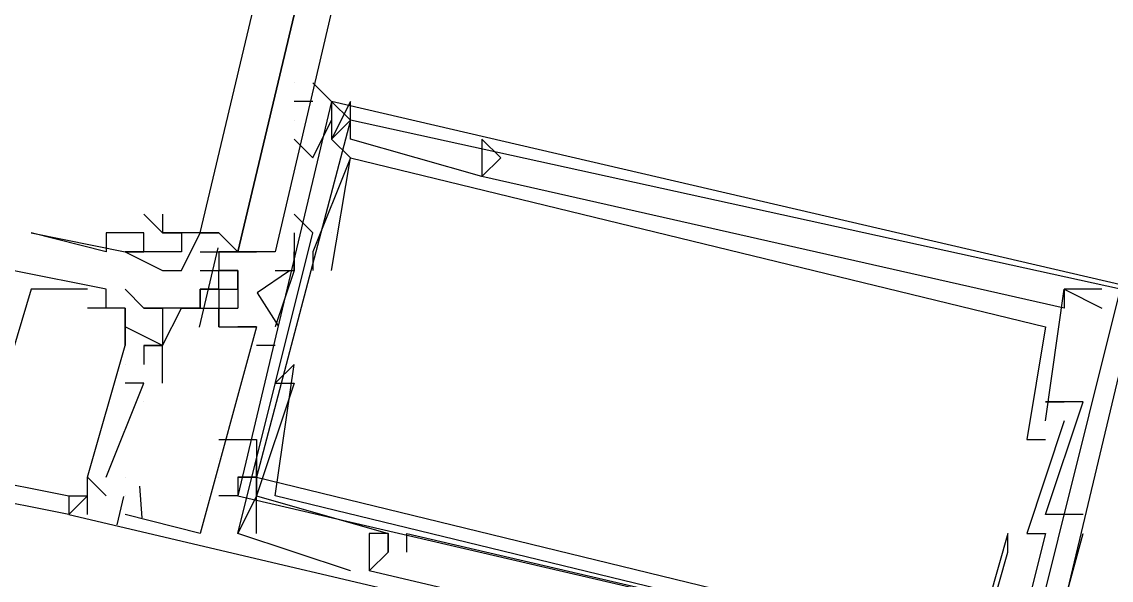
# Model space of a CAD drawing. Header units: feet. Extents: x -84 to 198, y -22 to 181.
# Drawn here: x 34.673 to 35.447, y 90.611 to 91.008 of the extents above; entities that cross this region are included whole.
import ezdxf

# ---------------------------------------------------------------- set-up
doc = ezdxf.new("R2010")
doc.units = ezdxf.units.FT
doc.layers.add('A-LINEA', color=7, linetype='CONTINUOUS')

msp = doc.modelspace()

# ---------------------------------------------------------------- linework, layer by layer
at = {"layer": 'A-LINEA'}
for p, q in [((34.8667, 90.9644), (34.8667, 90.9644)), ((34.9067, 90.9511), (34.9067, 90.9511)), ((34.9067, 90.9511), (34.9067, 90.9511)), ((34.9067, 90.9511), (34.9067, 90.9511)), ((34.9067, 90.9511), (34.9067, 90.9511)), ((34.9067, 90.9511), (34.9067, 90.9511)), ((34.9067, 90.9511), (34.9067, 90.9511)), ((34.8667, 90.9378), (34.8667, 90.9378)), ((34.8667, 90.9378), (34.8667, 90.9378)), ((34.8933, 90.9244), (34.8933, 90.9244)), ((34.8933, 90.9244), (34.8933, 90.9244)), ((34.8933, 90.9244), (34.8933, 90.9244)), ((34.9067, 90.9244), (34.9067, 90.9244)), ((34.9067, 90.9244), (34.9067, 90.9244)), ((34.9067, 90.9244), (34.9067, 90.9244)), ((35, 90.9244), (35, 90.9244)), ((35, 90.9244), (35, 90.9244)), ((35, 90.9244), (35, 90.9244)), ((34.9067, 90.9111), (34.9067, 90.9111)), ((34.9067, 90.9111), (34.9067, 90.9111)), ((34.9067, 90.9111), (34.9067, 90.9111)), ((34.9067, 90.9111), (34.9067, 90.9111)), ((34.9067, 90.9111), (34.9067, 90.9111)), ((34.9067, 90.9111), (34.9067, 90.9111)), ((35, 90.9111), (35, 90.9111)), ((35, 90.9111), (35, 90.9111)), ((35, 90.9111), (35, 90.9111)), ((35.0133, 90.9111), (35.0133, 90.9111)), ((35.0133, 90.9111), (35.0133, 90.9111)), ((35.0133, 90.9111), (35.0133, 90.9111)), ((35, 90.8978), (35, 90.8978)), ((35, 90.8978), (35, 90.8978)), ((35, 90.8978), (35, 90.8978)), ((35, 90.8978), (35, 90.8978)), ((35, 90.8978), (35, 90.8978)), ((35, 90.8978), (35, 90.8978)), ((34.76, 90.8711), (34.76, 90.8711)), ((34.7733, 90.8711), (34.7733, 90.8711)), ((34.88, 90.8578), (34.8667, 90.8711)), ((34.8667, 90.8711), (34.8667, 90.8711)), ((34.88, 90.8578), (34.8667, 90.8711)), ((34.8667, 90.8711), (34.8667, 90.8711)), ((34.88, 90.8578), (34.8667, 90.8711)), ((34.8667, 90.8711), (34.8667, 90.8711)), ((34.68, 90.8578), (34.68, 90.8578)), ((34.7333, 90.8578), (34.7333, 90.8578)), ((34.76, 90.8578), (34.76, 90.8578)), ((34.76, 90.8578), (34.76, 90.8578)), ((34.7733, 90.8578), (34.7733, 90.8578)), ((34.7733, 90.8578), (34.7733, 90.8578)), ((34.7733, 90.8578), (34.7733, 90.8578)), ((34.7867, 90.8578), (34.7867, 90.8578)), ((34.7867, 90.8578), (34.7867, 90.8578)), ((34.8, 90.8578), (34.8, 90.8578)), ((34.8, 90.8578), (34.8, 90.8578)), ((34.8, 90.8578), (34.8, 90.8578)), ((34.8, 90.8578), (34.8133, 90.8578)), ((34.8667, 90.8578), (34.8667, 90.8578)), ((34.8667, 90.8578), (34.8667, 90.8578)), ((34.8667, 90.8578), (34.8667, 90.8578)), ((34.88, 90.8578), (34.88, 90.8578)), ((34.88, 90.8578), (34.88, 90.8578)), ((34.88, 90.8578), (34.88, 90.8578)), ((34.88, 90.8578), (34.88, 90.8578)), ((34.88, 90.8578), (34.88, 90.8578)), ((34.88, 90.8578), (34.88, 90.8578)), ((34.8933, 90.8578), (34.8933, 90.8578)), ((34.8933, 90.8578), (34.8933, 90.8578)), ((34.8933, 90.8578), (34.8933, 90.8578)), ((34.8933, 90.8578), (34.8933, 90.8578)), ((34.8933, 90.8578), (34.8933, 90.8578)), ((34.8933, 90.8578), (34.8933, 90.8578)), ((34.7333, 90.8444), (34.7333, 90.8444)), ((34.7467, 90.8444), (34.7467, 90.8444)), ((34.7467, 90.8444), (34.7467, 90.8444)), ((34.76, 90.8444), (34.76, 90.8444)), ((34.76, 90.8444), (34.76, 90.8444)), ((34.76, 90.8444), (34.76, 90.8444)), ((34.7867, 90.8444), (34.7867, 90.8444)), ((34.7995, 90.7908), (34.8128, 90.8472)), ((34.8, 90.8444), (34.8, 90.8444)), ((34.8, 90.8444), (34.8, 90.8444)), ((34.8, 90.8444), (34.8, 90.8444)), ((34.8, 90.8444), (34.8133, 90.8444)), ((34.8, 90.8444), (34.8, 90.8444)), ((34.8, 90.8444), (34.8, 90.8444)), ((34.8133, 90.8444), (34.8133, 90.8444)), ((34.8133, 90.8444), (34.8133, 90.8444)), ((34.8133, 90.8444), (34.8133, 90.8444)), ((34.8133, 90.8444), (34.8133, 90.8444)), ((34.8133, 90.8444), (34.8133, 90.8444)), ((34.8133, 90.8444), (34.8133, 90.8444)), ((34.8133, 90.8444), (34.8133, 90.8444)), ((34.8133, 90.8444), (34.8133, 90.8444)), ((34.8133, 90.8444), (34.8133, 90.8311)), ((34.8133, 90.8444), (34.8267, 90.8444)), ((34.8133, 90.8444), (34.8133, 90.8444)), ((34.8133, 90.8444), (34.8133, 90.8444)), ((34.8133, 90.8444), (34.8133, 90.8444)), ((34.8133, 90.8444), (34.8133, 90.8444)), ((34.8133, 90.8444), (34.8133, 90.8444)), ((34.8133, 90.8444), (34.8133, 90.8444)), ((34.8133, 90.8444), (34.8133, 90.8444)), ((34.8133, 90.8444), (34.8133, 90.8444)), ((34.8133, 90.8444), (34.8133, 90.8444)), ((34.8133, 90.8444), (34.8133, 90.8444)), ((34.8133, 90.8444), (34.8133, 90.8444)), ((34.8133, 90.8444), (34.8133, 90.8444)), ((34.8267, 90.8444), (34.8267, 90.8444)), ((34.8267, 90.8444), (34.8267, 90.8444)), ((34.8267, 90.8444), (34.84, 90.8444)), ((34.8267, 90.8444), (34.8267, 90.8444)), ((34.8267, 90.8444), (34.8267, 90.8444)), ((34.8267, 90.8444), (34.8267, 90.8444)), ((34.8267, 90.8444), (34.8267, 90.8444)), ((34.8267, 90.8444), (34.8267, 90.8444)), ((34.8267, 90.8444), (34.8267, 90.8444)), ((34.8267, 90.8444), (34.8267, 90.8444)), ((34.8267, 90.8444), (34.8267, 90.8444)), ((34.8267, 90.8444), (34.8267, 90.8444)), ((34.8267, 90.8444), (34.8267, 90.8444)), ((34.8267, 90.8444), (34.8267, 90.8444)), ((34.8267, 90.8444), (34.8267, 90.8444)), ((34.8267, 90.8444), (34.8267, 90.8444)), ((34.8267, 90.8444), (34.8267, 90.8444)), ((34.8267, 90.8444), (34.8267, 90.8444)), ((34.8267, 90.8444), (34.8267, 90.8444)), ((34.8267, 90.8444), (34.84, 90.8444)), ((34.8267, 90.8444), (34.8267, 90.8444)), ((34.8267, 90.8444), (34.8267, 90.8444)), ((34.8267, 90.8444), (34.8267, 90.8444)), ((34.8267, 90.8444), (34.8267, 90.8444)), ((34.8267, 90.8444), (34.8267, 90.8444)), ((34.84, 90.8444), (34.84, 90.8444)), ((34.84, 90.8444), (34.84, 90.8444)), ((34.84, 90.8444), (34.84, 90.8444)), ((34.84, 90.8444), (34.84, 90.8444)), ((34.84, 90.8444), (34.84, 90.8444)), ((34.84, 90.8444), (34.84, 90.8444)), ((34.84, 90.8444), (34.84, 90.8444)), ((34.84, 90.8444), (34.84, 90.8444)), ((34.84, 90.8444), (34.84, 90.8444)), ((34.84, 90.8444), (34.84, 90.8444)), ((34.84, 90.8444), (34.84, 90.8444)), ((34.84, 90.8444), (34.84, 90.8444)), ((34.84, 90.8444), (34.84, 90.8444)), ((34.84, 90.8444), (34.84, 90.8444)), ((34.84, 90.8444), (34.84, 90.8444)), ((34.84, 90.8444), (34.84, 90.8444)), ((34.84, 90.8444), (34.84, 90.8444)), ((34.84, 90.8444), (34.84, 90.8444)), ((34.8667, 90.8444), (34.8667, 90.8444)), ((34.8667, 90.8444), (34.8667, 90.8444)), ((34.8667, 90.8444), (34.8667, 90.8444)), ((34.88, 90.8444), (34.88, 90.8444)), ((34.88, 90.8444), (34.88, 90.8444)), ((34.88, 90.8444), (34.88, 90.8444)), ((34.7733, 90.8311), (34.7733, 90.8311)), ((34.7867, 90.8311), (34.7867, 90.8311)), ((34.8, 90.8311), (34.8133, 90.8311)), ((34.8, 90.8311), (34.8, 90.8311)), ((34.8, 90.8311), (34.8, 90.8311)), ((34.8, 90.8311), (34.8, 90.8311)), ((34.8, 90.8311), (34.8, 90.8311)), ((34.8, 90.8311), (34.8, 90.8311)), ((34.8133, 90.8311), (34.8133, 90.8311)), ((34.8133, 90.8311), (34.8133, 90.8311)), ((34.8133, 90.8311), (34.8133, 90.8311)), ((34.8133, 90.8311), (34.8133, 90.8311)), ((34.8133, 90.8311), (34.8133, 90.8311)), ((34.8133, 90.8311), (34.8133, 90.8311)), ((34.8133, 90.8311), (34.8133, 90.8311)), ((34.8133, 90.8311), (34.8133, 90.8311)), ((34.8133, 90.8311), (34.8133, 90.8311)), ((34.8133, 90.8311), (34.8267, 90.8311)), ((34.8133, 90.8311), (34.8133, 90.8311)), ((34.8133, 90.8178), (34.8133, 90.8311)), ((34.8133, 90.8311), (34.8133, 90.8311)), ((34.8133, 90.8311), (34.8133, 90.8311)), ((34.8133, 90.8311), (34.8133, 90.8311)), ((34.8133, 90.8311), (34.8133, 90.8311)), ((34.8133, 90.8311), (34.8133, 90.8311)), ((34.8133, 90.8311), (34.8133, 90.8311)), ((34.8133, 90.8311), (34.8133, 90.8311)), ((34.8133, 90.8178), (34.8133, 90.8311)), ((34.8133, 90.8311), (34.8133, 90.8311)), ((34.8133, 90.8311), (34.8133, 90.8311)), ((34.8133, 90.8311), (34.8133, 90.8311)), ((34.8133, 90.8178), (34.8133, 90.8311)), ((34.8267, 90.8311), (34.8133, 90.8311)), ((34.8133, 90.8311), (34.8133, 90.8311)), ((34.8267, 90.8311), (34.8133, 90.8311)), ((34.8133, 90.8311), (34.8133, 90.8311)), ((34.8267, 90.8311), (34.8267, 90.8311)), ((34.8267, 90.8311), (34.8267, 90.8311)), ((34.8267, 90.8311), (34.8267, 90.8311)), ((34.8267, 90.8311), (34.8267, 90.8311)), ((34.8267, 90.8311), (34.8267, 90.8311)), ((34.8267, 90.8311), (34.8267, 90.8178)), ((34.8267, 90.8178), (34.8267, 90.8311)), ((34.8267, 90.8311), (34.8267, 90.8311)), ((34.8267, 90.8311), (34.8267, 90.8311)), ((34.8267, 90.8311), (34.8267, 90.8311)), ((34.8267, 90.8311), (34.8267, 90.8311)), ((34.8267, 90.8311), (34.8267, 90.8311)), ((34.8267, 90.8311), (34.8267, 90.8311)), ((34.8267, 90.8311), (34.8267, 90.8311)), ((34.8267, 90.8311), (34.8267, 90.8311)), ((34.8267, 90.8311), (34.8267, 90.8311)), ((34.8267, 90.8311), (34.8267, 90.8311)), ((34.8267, 90.8311), (34.8267, 90.8311)), ((34.8267, 90.8311), (34.8267, 90.8311)), ((34.8267, 90.8311), (34.8267, 90.8311)), ((34.8267, 90.8311), (34.8267, 90.8311)), ((34.8533, 90.8311), (34.8533, 90.8311)), ((34.8533, 90.8311), (34.8533, 90.8311)), ((34.8533, 90.8311), (34.8533, 90.8311)), ((34.8667, 90.8311), (34.8667, 90.8311)), ((34.8667, 90.8311), (34.8667, 90.8311)), ((34.8667, 90.8311), (34.8667, 90.8311)), ((34.8667, 90.8311), (34.8667, 90.8311)), ((34.8667, 90.8311), (34.8667, 90.8311)), ((34.8667, 90.8311), (34.8667, 90.8311)), ((34.8667, 90.8311), (34.8667, 90.8311)), ((34.8667, 90.8311), (34.8667, 90.8311)), ((34.8667, 90.8311), (34.8667, 90.8311)), ((34.88, 90.8311), (34.88, 90.8311)), ((34.88, 90.8311), (34.88, 90.8311)), ((34.88, 90.8311), (34.88, 90.8311)), ((34.8933, 90.8311), (34.8933, 90.8311)), ((34.8933, 90.8311), (34.8933, 90.8311)), ((34.8933, 90.8311), (34.8933, 90.8311)), ((34.68, 90.8178), (34.68, 90.8178)), ((34.68, 90.8178), (34.68, 90.8178)), ((34.68, 90.8178), (34.68, 90.8178)), ((34.72, 90.8178), (34.72, 90.8178)), ((34.72, 90.8178), (34.72, 90.8178)), ((34.72, 90.8178), (34.72, 90.8178)), ((34.7333, 90.8178), (34.7333, 90.8178)), ((34.7333, 90.8178), (34.7333, 90.8178)), ((34.7333, 90.8178), (34.7333, 90.8178)), ((34.7467, 90.8178), (34.7467, 90.8178)), ((34.7467, 90.8178), (34.7467, 90.8178)), ((34.7467, 90.8178), (34.7467, 90.8178)), ((34.8, 90.8178), (34.8, 90.8178)), ((34.8, 90.8178), (34.8133, 90.8178)), ((34.8, 90.8178), (34.8, 90.8178)), ((34.8, 90.8178), (34.8, 90.8178)), ((34.8, 90.8178), (34.8, 90.8044)), ((34.8, 90.8178), (34.8, 90.8178)), ((34.8, 90.8044), (34.8, 90.8178)), ((34.8, 90.8178), (34.8, 90.8178)), ((34.8, 90.8178), (34.8, 90.8178)), ((34.8, 90.8178), (34.8, 90.8178)), ((34.8, 90.8178), (34.8, 90.8178)), ((34.8, 90.8178), (34.8, 90.8044)), ((34.8, 90.8178), (34.8133, 90.8178)), ((34.8, 90.8178), (34.8, 90.8178)), ((34.8, 90.8178), (34.8, 90.8178)), ((34.8, 90.8178), (34.8, 90.8178)), ((34.8, 90.8178), (34.8, 90.8044)), ((34.8, 90.8178), (34.8, 90.8178)), ((34.8, 90.8178), (34.8, 90.8178)), ((34.8, 90.8178), (34.8, 90.8178)), ((34.8, 90.8178), (34.8, 90.8178)), ((34.8, 90.8178), (34.8, 90.8178)), ((34.8, 90.8178), (34.8, 90.8178)), ((34.8133, 90.8178), (34.8, 90.8178)), ((34.8, 90.8178), (34.8, 90.8178)), ((34.8, 90.8178), (34.8, 90.8178)), ((34.8133, 90.8178), (34.8, 90.8178)), ((34.8, 90.8178), (34.8, 90.8178)), ((34.8, 90.8178), (34.8, 90.8178)), ((34.8133, 90.8178), (34.8133, 90.8044)), ((34.8133, 90.8178), (34.8133, 90.8044)), ((34.8133, 90.8178), (34.8267, 90.8178)), ((34.8133, 90.8178), (34.8133, 90.8178)), ((34.8133, 90.8178), (34.8133, 90.8178)), ((34.8133, 90.8178), (34.8133, 90.8178)), ((34.8133, 90.8178), (34.8133, 90.8178)), ((34.8133, 90.8178), (34.8133, 90.8178)), ((34.8133, 90.8178), (34.8133, 90.8178)), ((34.8133, 90.8178), (34.8133, 90.8178)), ((34.8133, 90.8178), (34.8133, 90.8178)), ((34.8133, 90.8178), (34.8133, 90.8178)), ((34.8133, 90.8178), (34.8133, 90.8178)), ((34.8133, 90.8178), (34.8133, 90.8178)), ((34.8133, 90.8178), (34.8133, 90.8178)), ((34.8133, 90.8178), (34.8133, 90.8178)), ((34.8133, 90.8178), (34.8133, 90.8178)), ((34.8133, 90.8178), (34.8133, 90.8178)), ((34.8133, 90.8178), (34.8133, 90.8178)), ((34.8133, 90.8178), (34.8133, 90.8178)), ((34.8133, 90.8178), (34.8133, 90.8178)), ((34.8133, 90.8178), (34.8133, 90.8178)), ((34.8133, 90.8178), (34.8133, 90.8178)), ((34.8133, 90.8178), (34.8133, 90.8178)), ((34.8133, 90.8178), (34.8133, 90.8178)), ((34.8133, 90.8178), (34.8133, 90.8178)), ((34.8133, 90.8178), (34.8133, 90.8178)), ((34.8267, 90.8178), (34.8267, 90.8178)), ((34.8267, 90.8178), (34.8267, 90.8044)), ((34.8267, 90.8178), (34.8267, 90.8178)), ((34.8267, 90.8178), (34.8267, 90.8178)), ((34.8267, 90.8178), (34.8267, 90.8178)), ((34.8267, 90.8178), (34.8267, 90.8178)), ((35.4133, 90.8178), (35.4133, 90.8178)), ((35.4133, 90.8178), (35.4133, 90.8178)), ((35.4133, 90.8178), (35.4133, 90.8178)), ((35.4133, 90.8178), (35.4133, 90.8178)), ((35.4133, 90.8178), (35.4133, 90.8178)), ((35.4133, 90.8178), (35.4133, 90.8178)), ((35.44, 90.8178), (35.44, 90.8178)), ((35.44, 90.8178), (35.44, 90.8178)), ((35.44, 90.8178), (35.44, 90.8178)), ((34.7467, 90.8044), (34.72, 90.8044)), ((34.72, 90.8044), (34.72, 90.8044)), ((34.7467, 90.8044), (34.72, 90.8044)), ((34.72, 90.8044), (34.72, 90.8044)), ((34.7467, 90.8044), (34.72, 90.8044)), ((34.72, 90.8044), (34.72, 90.8044)), ((34.7333, 90.8044), (34.7333, 90.8044)), ((34.7333, 90.8044), (34.7333, 90.8044)), ((34.7333, 90.8044), (34.7333, 90.8044)), ((34.7333, 90.8044), (34.7333, 90.8044)), ((34.7333, 90.8044), (34.7333, 90.8044)), ((34.7333, 90.8044), (34.7333, 90.8044)), ((34.7467, 90.8044), (34.7467, 90.8044)), ((34.7467, 90.8044), (34.7467, 90.8044)), ((34.7467, 90.8044), (34.7467, 90.8044)), ((34.7467, 90.8044), (34.7467, 90.8044)), ((34.7467, 90.8044), (34.7467, 90.8044)), ((34.7467, 90.8044), (34.7467, 90.8044)), ((34.7467, 90.8044), (34.7467, 90.8044)), ((34.7467, 90.8044), (34.7467, 90.8044)), ((34.7467, 90.8044), (34.7467, 90.8044)), ((34.76, 90.8044), (34.76, 90.8044)), ((34.76, 90.8044), (34.76, 90.8044)), ((34.76, 90.8044), (34.76, 90.8044)), ((34.76, 90.8044), (34.76, 90.8044)), ((34.76, 90.8044), (34.76, 90.8044)), ((34.76, 90.8044), (34.76, 90.8044)), ((34.7733, 90.8044), (34.7733, 90.8044)), ((34.7733, 90.8044), (34.7733, 90.8044)), ((34.7733, 90.8044), (34.7733, 90.8044)), ((34.7733, 90.8044), (34.7733, 90.8044)), ((34.7733, 90.8044), (34.7733, 90.8044)), ((34.7733, 90.8044), (34.7733, 90.8044)), ((34.7867, 90.8044), (34.7867, 90.8044)), ((34.7867, 90.8044), (34.7867, 90.8044)), ((34.7867, 90.8044), (34.7867, 90.8044)), ((34.8, 90.8044), (34.7867, 90.8044)), ((34.7867, 90.8044), (34.7867, 90.8044)), ((34.7867, 90.8044), (34.8, 90.8044)), ((34.8, 90.8044), (34.8, 90.8044)), ((34.8, 90.8044), (34.8, 90.8044)), ((34.8, 90.8044), (34.8, 90.8044)), ((34.8, 90.8044), (34.8, 90.8044)), ((34.8, 90.8044), (34.8, 90.8044)), ((34.8, 90.8044), (34.8, 90.8044)), ((34.8, 90.8044), (34.8133, 90.8044)), ((34.8, 90.8044), (34.8, 90.8044)), ((34.8, 90.8044), (34.8, 90.8044)), ((34.8, 90.8044), (34.8, 90.8044)), ((34.8, 90.8044), (34.8, 90.8044)), ((34.8, 90.8044), (34.8, 90.8044)), ((34.8, 90.8044), (34.8, 90.8044)), ((34.8, 90.8044), (34.8, 90.8044)), ((34.8, 90.8044), (34.8, 90.8044)), ((34.8, 90.8044), (34.8, 90.8044)), ((34.8, 90.8044), (34.8, 90.8044)), ((34.8, 90.8044), (34.8, 90.8044)), ((34.8133, 90.8044), (34.8267, 90.8044)), ((34.8133, 90.8044), (34.8133, 90.8044)), ((34.8133, 90.8044), (34.8133, 90.8044)), ((34.8133, 90.8044), (34.8133, 90.8044)), ((34.8133, 90.8044), (34.8133, 90.8044)), ((34.8133, 90.8044), (34.8133, 90.8044)), ((34.8133, 90.8044), (34.8133, 90.8044)), ((34.8133, 90.8044), (34.8133, 90.8044)), ((34.8133, 90.8044), (34.8133, 90.8044)), ((34.8133, 90.8044), (34.8133, 90.8044)), ((34.8133, 90.7911), (34.8133, 90.8044)), ((34.8133, 90.8044), (34.8267, 90.8044)), ((34.8133, 90.8044), (34.8133, 90.8044)), ((34.8133, 90.8044), (34.8133, 90.8044)), ((34.8133, 90.8044), (34.8133, 90.8044)), ((34.8133, 90.8044), (34.8133, 90.8044)), ((34.8133, 90.8044), (34.8267, 90.8044)), ((34.8133, 90.8044), (34.8133, 90.8044)), ((34.8133, 90.8044), (34.8133, 90.8044)), ((34.8133, 90.8044), (34.8133, 90.8044)), ((34.8133, 90.8044), (34.8133, 90.7911)), ((34.8133, 90.8044), (34.8267, 90.8044)), ((34.8133, 90.8044), (34.8133, 90.8044)), ((34.8133, 90.8044), (34.8133, 90.8044)), ((34.8133, 90.8044), (34.8133, 90.8044)), ((34.8133, 90.8044), (34.8133, 90.8044)), ((34.8133, 90.8044), (34.8133, 90.8044)), ((34.8133, 90.8044), (34.8133, 90.8044)), ((34.8133, 90.8044), (34.8133, 90.8044)), ((34.8133, 90.8044), (34.8133, 90.8044)), ((34.8133, 90.8044), (34.8133, 90.8044)), ((34.8133, 90.8044), (34.8133, 90.8044)), ((34.8133, 90.8044), (34.8133, 90.8044)), ((34.8267, 90.8044), (34.8267, 90.8044)), ((34.8267, 90.8044), (34.8267, 90.8044)), ((34.8267, 90.8044), (34.8267, 90.8044)), ((34.8267, 90.8044), (34.8267, 90.8044)), ((34.8267, 90.8044), (34.8267, 90.8044)), ((34.8267, 90.8044), (34.8267, 90.8044)), ((34.8267, 90.8044), (34.8267, 90.8044)), ((34.8267, 90.8044), (34.8267, 90.8044)), ((34.8267, 90.8044), (34.8267, 90.8044)), ((34.8267, 90.8044), (34.8267, 90.8044)), ((34.8267, 90.8044), (34.8267, 90.8044)), ((34.8267, 90.8044), (34.8267, 90.8044)), ((35.4133, 90.8044), (35.4133, 90.8044)), ((35.4133, 90.8044), (35.4133, 90.8044)), ((35.4133, 90.8044), (35.4133, 90.8044)), ((35.44, 90.8044), (35.44, 90.8044)), ((35.44, 90.8044), (35.44, 90.8044)), ((35.44, 90.8044), (35.44, 90.8044)), ((34.7467, 90.7911), (34.7467, 90.7911)), ((34.7467, 90.7911), (34.7467, 90.7911)), ((34.7467, 90.7911), (34.7467, 90.7911)), ((34.7467, 90.7911), (34.7467, 90.7911)), ((34.7467, 90.7911), (34.7467, 90.7911)), ((34.7467, 90.7911), (34.7467, 90.7911)), ((34.7467, 90.7911), (34.7467, 90.7911)), ((34.7467, 90.7911), (34.7467, 90.7911)), ((34.7467, 90.7911), (34.7467, 90.7911)), ((34.8133, 90.7911), (34.8133, 90.7911)), ((34.8133, 90.7911), (34.8133, 90.7911)), ((34.8133, 90.7911), (34.8133, 90.7911)), ((34.8133, 90.7911), (34.8133, 90.7911)), ((34.8267, 90.7911), (34.8267, 90.7911)), ((34.8267, 90.7911), (34.8267, 90.7911)), ((34.8267, 90.7911), (34.8267, 90.7911)), ((34.8267, 90.7911), (34.8267, 90.7911)), ((34.8267, 90.7911), (34.8267, 90.7911)), ((34.8267, 90.7911), (34.8267, 90.7911)), ((34.8267, 90.7911), (34.8267, 90.7911)), ((34.84, 90.7911), (34.8267, 90.7911)), ((34.8267, 90.7911), (34.8267, 90.7911)), ((34.84, 90.7911), (34.8267, 90.7911)), ((34.84, 90.7911), (34.84, 90.7911)), ((34.84, 90.7911), (34.84, 90.7911)), ((34.84, 90.7911), (34.84, 90.7911)), ((34.84, 90.7911), (34.84, 90.7911)), ((34.84, 90.7911), (34.84, 90.7911)), ((34.8533, 90.7911), (34.8533, 90.7911)), ((34.8533, 90.7911), (34.8533, 90.7911)), ((34.8533, 90.7911), (34.8533, 90.7911)), ((35.4, 90.7911), (35.4, 90.7911)), ((35.4, 90.7911), (35.4, 90.7911)), ((35.4, 90.7911), (35.4, 90.7911)), ((34.7467, 90.7778), (34.7467, 90.7778)), ((34.7467, 90.7778), (34.7467, 90.7778)), ((34.7467, 90.7778), (34.7467, 90.7778)), ((34.7467, 90.7778), (34.7467, 90.7778)), ((34.7467, 90.7778), (34.7467, 90.7778)), ((34.7467, 90.7778), (34.7467, 90.7778)), ((34.7467, 90.7778), (34.7467, 90.7778)), ((34.7467, 90.7778), (34.7467, 90.7778)), ((34.7467, 90.7778), (34.7467, 90.7778)), ((34.76, 90.7778), (34.76, 90.7644)), ((34.76, 90.7778), (34.76, 90.7778)), ((34.76, 90.7778), (34.76, 90.7778)), ((34.76, 90.7778), (34.76, 90.7778)), ((34.76, 90.7778), (34.76, 90.7644)), ((34.76, 90.7778), (34.76, 90.7778)), ((34.76, 90.7778), (34.76, 90.7778)), ((34.76, 90.7778), (34.76, 90.7778)), ((34.76, 90.7778), (34.76, 90.7644)), ((34.76, 90.7778), (34.76, 90.7778)), ((34.76, 90.7778), (34.76, 90.7778)), ((34.76, 90.7778), (34.76, 90.7778)), ((34.7733, 90.7778), (34.7733, 90.7778)), ((34.7733, 90.7778), (34.7733, 90.7778)), ((34.7733, 90.7778), (34.7733, 90.7778)), ((34.7733, 90.7778), (34.7733, 90.7778)), ((34.7733, 90.7778), (34.7733, 90.7778)), ((34.7733, 90.7778), (34.7733, 90.7778)), ((34.7733, 90.7778), (34.7733, 90.7778)), ((34.7733, 90.7778), (34.7733, 90.7778)), ((34.7733, 90.7778), (34.7733, 90.7778)), ((34.7733, 90.7778), (34.7733, 90.7778)), ((34.7733, 90.7778), (34.7733, 90.7778)), ((34.7733, 90.7778), (34.7733, 90.7778)), ((34.8533, 90.7778), (34.84, 90.7778)), ((34.84, 90.7778), (34.84, 90.7778)), ((34.8533, 90.7778), (34.84, 90.7778)), ((34.84, 90.7778), (34.84, 90.7778)), ((34.8533, 90.7778), (34.84, 90.7778)), ((34.84, 90.7778), (34.84, 90.7778)), ((34.8533, 90.7778), (34.8533, 90.7778)), ((34.8533, 90.7778), (34.8533, 90.7778)), ((34.8533, 90.7778), (34.8533, 90.7778)), ((34.7467, 90.7644), (34.7467, 90.7644)), ((34.7467, 90.7644), (34.7467, 90.7644)), ((34.7467, 90.7644), (34.7467, 90.7644)), ((34.7467, 90.7644), (34.7467, 90.7644)), ((34.7467, 90.7644), (34.7467, 90.7644)), ((34.7467, 90.7644), (34.7467, 90.7644)), ((34.76, 90.7644), (34.76, 90.7644)), ((34.76, 90.7644), (34.76, 90.7644)), ((34.76, 90.7644), (34.76, 90.7644)), ((34.8667, 90.7644), (34.8667, 90.7644)), ((34.8667, 90.7644), (34.8667, 90.7644)), ((34.8667, 90.7644), (34.8667, 90.7644)), ((34.7333, 90.6844), (34.76, 90.7511)), ((34.7333, 90.6844), (34.76, 90.7511)), ((34.7333, 90.6844), (34.76, 90.7511)), ((34.76, 90.7511), (34.7467, 90.7511)), ((34.7467, 90.7511), (34.7467, 90.7511)), ((34.76, 90.7511), (34.7467, 90.7511)), ((34.7467, 90.7511), (34.7467, 90.7511)), ((34.76, 90.7511), (34.7467, 90.7511)), ((34.7467, 90.7511), (34.7467, 90.7511)), ((34.76, 90.7511), (34.76, 90.7511)), ((34.76, 90.7511), (34.76, 90.7511)), ((34.76, 90.7511), (34.76, 90.7511)), ((34.76, 90.7511), (34.76, 90.7511)), ((34.76, 90.7511), (34.76, 90.7511)), ((34.76, 90.7511), (34.76, 90.7511)), ((34.76, 90.7511), (34.76, 90.7511)), ((34.76, 90.7511), (34.76, 90.7511)), ((34.76, 90.7511), (34.76, 90.7511)), ((34.76, 90.7511), (34.76, 90.7511)), ((34.76, 90.7511), (34.76, 90.7511)), ((34.76, 90.7511), (34.76, 90.7511)), ((34.7733, 90.7511), (34.7733, 90.7511)), ((34.7733, 90.7511), (34.7733, 90.7511)), ((34.7733, 90.7511), (34.7733, 90.7511)), ((34.8533, 90.7511), (34.8533, 90.7511)), ((34.8533, 90.7511), (34.8533, 90.7511)), ((34.8533, 90.7511), (34.8533, 90.7511)), ((34.8667, 90.7511), (34.8667, 90.7511)), ((34.8667, 90.7511), (34.8667, 90.7511)), ((34.8667, 90.7511), (34.8667, 90.7511)), ((34.76, 90.7378), (34.76, 90.7378)), ((34.76, 90.7378), (34.76, 90.7378)), ((34.76, 90.7378), (34.76, 90.7378)), ((35.4, 90.7378), (35.4, 90.7378)), ((35.4, 90.7378), (35.4, 90.7378)), ((35.4, 90.7378), (35.4, 90.7378)), ((35.4133, 90.7378), (35.4133, 90.7378)), ((35.4133, 90.7378), (35.4133, 90.7378)), ((35.4133, 90.7378), (35.4133, 90.7378)), ((35.4267, 90.7378), (35.4267, 90.7378)), ((35.4267, 90.7378), (35.4267, 90.7378)), ((35.4267, 90.7378), (35.4267, 90.7378)), ((35.4, 90.7244), (35.4, 90.7244)), ((35.4, 90.7244), (35.4, 90.7244)), ((35.4, 90.7244), (35.4, 90.7244)), ((35.4, 90.7244), (35.4, 90.7244)), ((35.4, 90.7244), (35.4, 90.7244)), ((35.4, 90.7244), (35.4, 90.7244)), ((35.4133, 90.7244), (35.4133, 90.7244)), ((35.4133, 90.7244), (35.4133, 90.7244)), ((35.4133, 90.7244), (35.4133, 90.7244)), ((35.3867, 90.7111), (35.3867, 90.7111)), ((35.3867, 90.7111), (35.3867, 90.7111)), ((35.3867, 90.7111), (35.3867, 90.7111)), ((35.4, 90.7111), (35.4, 90.7111)), ((35.4, 90.7111), (35.4, 90.7111)), ((35.4, 90.7111), (35.4, 90.7111)), ((34.8133, 90.6978), (34.8133, 90.6978)), ((34.8133, 90.6978), (34.8133, 90.6978)), ((34.72, 90.6844), (34.72, 90.6844)), ((34.72, 90.6844), (34.72, 90.6844)), ((34.72, 90.6844), (34.72, 90.6844)), ((34.72, 90.6844), (34.72, 90.6844)), ((34.72, 90.6844), (34.72, 90.6844)), ((34.72, 90.6844), (34.72, 90.6844)), ((34.7333, 90.6844), (34.7333, 90.6844)), ((34.7333, 90.6844), (34.7333, 90.6844)), ((34.7333, 90.6844), (34.7333, 90.6844)), ((34.7467, 90.6844), (34.7467, 90.6844)), ((34.7467, 90.6844), (34.7467, 90.6844)), ((34.7467, 90.6844), (34.7467, 90.6844)), ((34.7587, 90.6553), (34.7571, 90.6779)), ((34.7587, 90.6553), (34.7571, 90.6779)), ((34.7587, 90.6553), (34.7571, 90.6779)), ((34.7067, 90.6711), (34.7067, 90.6711)), ((34.7067, 90.6711), (34.7067, 90.6711)), ((34.7067, 90.6711), (34.7067, 90.6711)), ((34.7067, 90.6711), (34.7067, 90.6711)), ((34.7067, 90.6711), (34.7067, 90.6711)), ((34.7067, 90.6711), (34.7067, 90.6711)), ((34.72, 90.6711), (34.72, 90.6711)), ((34.72, 90.6711), (34.72, 90.6711)), ((34.72, 90.6711), (34.72, 90.6711)), ((34.72, 90.6711), (34.72, 90.6711)), ((34.72, 90.6711), (34.72, 90.6711)), ((34.72, 90.6711), (34.72, 90.6711)), ((34.72, 90.6711), (34.72, 90.6711)), ((34.72, 90.6711), (34.72, 90.6711)), ((34.72, 90.6711), (34.72, 90.6711)), ((34.7333, 90.6711), (34.7333, 90.6711)), ((34.7333, 90.6711), (34.7333, 90.6711)), ((34.7333, 90.6711), (34.7333, 90.6711)), ((34.741, 90.6505), (34.7457, 90.6705)), ((34.741, 90.6505), (34.7457, 90.6705)), ((34.741, 90.6505), (34.7457, 90.6705)), ((34.7467, 90.6711), (34.7467, 90.6711)), ((34.7467, 90.6711), (34.7467, 90.6711)), ((34.7467, 90.6711), (34.7467, 90.6711)), ((34.8, 90.6711), (34.8, 90.6711)), ((34.84, 90.6711), (34.84, 90.6711)), ((34.84, 90.6711), (34.84, 90.6711)), ((34.84, 90.6711), (34.84, 90.6711)), ((34.84, 90.6711), (34.84, 90.6711)), ((34.84, 90.6711), (34.84, 90.6711)), ((34.84, 90.6711), (34.84, 90.6711)), ((34.8533, 90.6711), (34.8533, 90.6711)), ((34.8533, 90.6711), (34.8533, 90.6711)), ((34.8533, 90.6711), (34.8533, 90.6711)), ((34.7067, 90.6578), (34.7067, 90.6578)), ((34.7067, 90.6578), (34.7067, 90.6578)), ((34.7067, 90.6578), (34.7067, 90.6578)), ((34.7067, 90.6578), (34.7067, 90.6578)), ((34.7067, 90.6578), (34.7067, 90.6578)), ((34.7067, 90.6578), (34.7067, 90.6578)), ((34.72, 90.6578), (34.72, 90.6578)), ((34.72, 90.6578), (34.72, 90.6578)), ((34.72, 90.6578), (34.72, 90.6578)), ((34.7467, 90.6578), (34.7467, 90.6578)), ((34.7467, 90.6578), (34.7467, 90.6578)), ((34.7467, 90.6578), (34.7467, 90.6578)), ((35.4, 90.6578), (35.4, 90.6578)), ((35.4, 90.6578), (35.4, 90.6578)), ((35.4, 90.6578), (35.4, 90.6578)), ((35.4267, 90.6578), (35.4267, 90.6578)), ((35.4267, 90.6578), (35.4267, 90.6578)), ((35.4267, 90.6578), (35.4267, 90.6578)), ((34.8, 90.6444), (34.8, 90.6444)), ((34.8, 90.6444), (34.8, 90.6444)), ((34.8, 90.6444), (34.8, 90.6444)), ((34.8267, 90.6444), (34.8267, 90.6444)), ((34.8267, 90.6444), (34.8267, 90.6444)), ((34.8267, 90.6444), (34.8267, 90.6444)), ((34.8267, 90.6444), (34.8267, 90.6444)), ((34.8267, 90.6444), (34.8267, 90.6444)), ((34.8267, 90.6444), (34.8267, 90.6444)), ((34.84, 90.6444), (34.84, 90.6444)), ((34.84, 90.6444), (34.84, 90.6444)), ((34.84, 90.6444), (34.84, 90.6444)), ((34.92, 90.6444), (34.92, 90.6444)), ((34.92, 90.6444), (34.92, 90.6444)), ((34.92, 90.6444), (34.92, 90.6444)), ((34.9333, 90.6444), (34.9333, 90.6444)), ((34.9333, 90.6444), (34.9333, 90.6444)), ((34.9333, 90.6444), (34.9333, 90.6444)), ((34.9333, 90.6444), (34.9333, 90.6444)), ((34.9333, 90.6444), (34.9333, 90.6444)), ((34.9333, 90.6444), (34.9333, 90.6444)), ((34.9333, 90.6444), (34.9333, 90.6444)), ((34.9333, 90.6444), (34.9333, 90.6444)), ((34.9333, 90.6444), (34.9333, 90.6444)), ((34.9467, 90.6444), (34.9467, 90.6444)), ((34.9467, 90.6311), (34.9467, 90.6444)), ((34.9467, 90.6444), (34.9467, 90.6444)), ((34.9467, 90.6311), (34.9467, 90.6444)), ((34.9467, 90.6444), (34.9467, 90.6444)), ((34.9467, 90.6311), (34.9467, 90.6444)), ((35.3733, 90.6444), (35.3733, 90.6444)), ((35.3733, 90.6444), (35.3733, 90.6444)), ((35.3733, 90.6444), (35.3733, 90.6444)), ((35.3867, 90.6444), (35.3867, 90.6444)), ((35.3867, 90.6444), (35.3867, 90.6444)), ((35.3867, 90.6444), (35.3867, 90.6444)), ((35.4, 90.6444), (35.4, 90.6444)), ((35.4, 90.6444), (35.4, 90.6444)), ((35.4, 90.6444), (35.4, 90.6444)), ((35.4267, 90.6444), (35.4267, 90.6444)), ((35.4267, 90.6444), (35.4267, 90.6444)), ((35.4267, 90.6444), (35.4267, 90.6444)), ((34.9333, 90.6311), (34.9333, 90.6311)), ((34.9333, 90.6311), (34.9333, 90.6311)), ((34.9333, 90.6311), (34.9333, 90.6311)), ((34.9333, 90.6311), (34.9333, 90.6311)), ((34.9333, 90.6311), (34.9333, 90.6311)), ((34.9333, 90.6311), (34.9333, 90.6311)), ((34.9333, 90.6311), (34.9333, 90.6311)), ((34.9333, 90.6311), (34.9333, 90.6311)), ((34.9333, 90.6311), (34.9333, 90.6311)), ((34.9467, 90.6311), (34.9467, 90.6311)), ((34.9467, 90.6311), (34.9467, 90.6311)), ((34.9467, 90.6311), (34.9467, 90.6311)), ((35.3733, 90.6311), (35.3733, 90.6311)), ((35.3733, 90.6311), (35.3733, 90.6311)), ((35.3733, 90.6311), (35.3733, 90.6311)), ((34.9067, 90.6178), (34.9067, 90.6178)), ((34.9067, 90.6178), (34.9067, 90.6178)), ((34.9067, 90.6178), (34.9067, 90.6178)), ((34.92, 90.6178), (34.92, 90.6178)), ((34.92, 90.6178), (34.92, 90.6178)), ((34.92, 90.6178), (34.92, 90.6178)), ((34.92, 90.6178), (34.92, 90.6178)), ((34.92, 90.6178), (34.92, 90.6178)), ((34.92, 90.6178), (34.92, 90.6178))]:
    msp.add_line(p, q, dxfattribs=at)
for points in [[(34.8, 90.8578), (35.6933, 94.6178), (35.7067, 94.6044), (35.72, 94.6044), (34.8267, 90.8444), (34.8133, 90.8578), (34.8, 90.8578)], [(34.8267, 90.8444), (35.72, 94.6044), (35.7333, 94.6044), (34.8533, 90.8444), (34.84, 90.8444), (34.8267, 90.8444)], [(34.8933, 90.9511), (34.8933, 90.9511), (34.8933, 90.9511), (34.88, 90.9644), (34.88, 90.9644)], [(35.4, 90.5378), (35.4667, 90.8178), (34.8933, 90.9511), (34.8267, 90.6711), (35.4, 90.5378)], [(34.88, 90.9511), (34.8667, 90.9511), (34.8667, 90.9511)], [(34.8667, 90.9244), (34.8667, 90.9244), (34.8667, 90.9244), (34.88, 90.9111), (34.88, 90.9111), (34.8933, 90.9378), (34.8933, 90.9378), (34.8933, 90.9378), (34.8933, 90.9244), (34.8933, 90.9244), (34.9067, 90.9378), (34.9067, 90.9378), (34.9067, 90.9378), (34.8933, 90.9511), (34.8933, 90.9378), (34.8933, 90.9378), (34.8933, 90.9378)], [(34.9067, 90.9244), (34.9067, 90.9511), (34.8933, 90.9244), (34.9067, 90.9111), (34.88, 90.8444), (34.88, 90.8311), (34.88, 90.8311)], [(34.9067, 90.9244), (34.9067, 90.9511), (34.8933, 90.9244), (34.9067, 90.9111), (34.88, 90.8444), (34.88, 90.8311), (34.88, 90.8311)], [(34.9067, 90.9244), (34.9067, 90.9511), (34.8933, 90.9244), (34.9067, 90.9111), (34.88, 90.8444), (34.88, 90.8311), (34.88, 90.8311)], [(35.3867, 90.5511), (35.4533, 90.8178), (34.9067, 90.9378), (34.84, 90.6844), (35.3867, 90.5511)], [(35.44, 90.8178), (35.4133, 90.8178), (35.4133, 90.8044), (35, 90.8978), (35.0133, 90.9111), (35, 90.9244), (35, 90.9111), (35, 90.8978), (34.9067, 90.9244)], [(35.44, 90.8178), (35.4133, 90.8178), (35.4133, 90.8044), (35, 90.8978), (35.0133, 90.9111), (35, 90.9244), (35, 90.9111), (35, 90.8978), (34.9067, 90.9244)], [(35.44, 90.8178), (35.4133, 90.8178), (35.4133, 90.8044), (35, 90.8978), (35.0133, 90.9111), (35, 90.9244), (35, 90.9111), (35, 90.8978), (34.9067, 90.9244)], [(34.8933, 90.8311), (34.9067, 90.9111), (35.4, 90.7911), (35.3867, 90.7111), (35.4, 90.7111)], [(34.8933, 90.8311), (34.9067, 90.9111), (35.4, 90.7911), (35.3867, 90.7111), (35.4, 90.7111)], [(34.8933, 90.8311), (34.9067, 90.9111), (35.4, 90.7911), (35.3867, 90.7111), (35.4, 90.7111)], [(34.7733, 90.8711), (34.7733, 90.8711), (34.7733, 90.8578), (34.76, 90.8711)], [(34.7733, 90.8578), (34.7733, 90.8578), (34.7867, 90.8578), (34.7867, 90.8444), (34.76, 90.8444), (34.76, 90.8578), (34.7333, 90.8578), (34.7333, 90.8578), (34.7333, 90.8444), (34.7333, 90.8444), (34.68, 90.8578), (34.68, 90.8578), (34.7467, 90.8444), (34.76, 90.8444), (34.7467, 90.8444)], [(34.7467, 90.8444), (34.7733, 90.8311), (34.7867, 90.8311), (34.8, 90.8578), (34.7867, 90.8578), (34.7867, 90.8578), (34.7867, 90.8578), (34.7867, 90.8578), (34.7733, 90.8578)], [(34.76, 90.8578), (34.76, 90.8578), (34.76, 90.8578)], [(34.8533, 90.8444), (34.84, 90.8444), (34.8267, 90.8444), (34.8133, 90.8578), (34.8, 90.8578)], [(34.9067, 90.6178), (34.8267, 90.6444), (34.88, 90.8578)], [(34.9067, 90.6178), (34.8267, 90.6444), (34.88, 90.8578)], [(34.9067, 90.6178), (34.8267, 90.6444), (34.88, 90.8578)], [(34.8667, 90.8578), (34.8667, 90.8311), (34.8667, 90.8444)], [(34.8667, 90.8578), (34.8667, 90.8311), (34.8667, 90.8444)], [(34.8667, 90.8578), (34.8667, 90.8311), (34.8667, 90.8444)], [(34.8267, 90.8444), (34.8133, 90.8444), (34.8133, 90.8311)], [(34.7467, 90.8044), (34.7333, 90.8044), (34.7333, 90.8178), (34.6667, 90.8311), (34.64, 90.6844), (34.64, 90.6844), (34.7067, 90.6711), (34.72, 90.6711), (34.7067, 90.6578), (34.64, 90.6711)], [(34.7467, 90.8044), (34.7333, 90.8044), (34.7333, 90.8178), (34.6667, 90.8311), (34.64, 90.6844), (34.64, 90.6844), (34.7067, 90.6711), (34.72, 90.6711), (34.7067, 90.6578), (34.64, 90.6711)], [(34.7467, 90.8044), (34.7333, 90.8044), (34.7333, 90.8178), (34.6667, 90.8311), (34.64, 90.6844), (34.64, 90.6844), (34.7067, 90.6711), (34.72, 90.6711), (34.7067, 90.6578), (34.64, 90.6711)], [(34.8634, 90.8308), (34.8404, 90.8152), (34.8553, 90.7917)], [(34.8533, 90.8311), (34.8667, 90.8311), (34.8533, 90.7911)], [(34.8533, 90.8311), (34.8667, 90.8311), (34.8533, 90.7911)], [(34.8533, 90.8311), (34.8667, 90.8311), (34.8533, 90.7911)], [(34.72, 90.8178), (34.68, 90.8178), (34.68, 90.8178), (34.64, 90.6844), (34.64, 90.6844)], [(34.72, 90.8178), (34.68, 90.8178), (34.68, 90.8178), (34.64, 90.6844), (34.64, 90.6844)], [(34.72, 90.8178), (34.68, 90.8178), (34.68, 90.8178), (34.64, 90.6844), (34.64, 90.6844)], [(34.76, 90.7778), (34.7733, 90.7778), (34.7733, 90.7778), (34.7733, 90.7778), (34.7733, 90.7778), (34.7867, 90.8044), (34.7733, 90.8044), (34.76, 90.8044), (34.7467, 90.8178)], [(34.76, 90.7778), (34.7733, 90.7778), (34.7733, 90.7778), (34.7733, 90.7778), (34.7733, 90.7778), (34.7867, 90.8044), (34.7733, 90.8044), (34.76, 90.8044), (34.7467, 90.8178)], [(34.76, 90.7778), (34.7733, 90.7778), (34.7733, 90.7778), (34.7733, 90.7778), (34.7733, 90.7778), (34.7867, 90.8044), (34.7733, 90.8044), (34.76, 90.8044), (34.7467, 90.8178)], [(34.8133, 90.8178), (34.8133, 90.8178), (34.8133, 90.8044), (34.8133, 90.8044)], [(35.4, 90.7244), (35.4133, 90.8178), (35.44, 90.8044)], [(35.4, 90.7244), (35.4133, 90.8178), (35.44, 90.8044)], [(35.4, 90.7244), (35.4133, 90.8178), (35.44, 90.8044)], [(34.72, 90.8044), (34.72, 90.8044), (34.72, 90.8044)], [(34.72, 90.8044), (34.72, 90.8044), (34.72, 90.8044)], [(34.72, 90.8044), (34.72, 90.8044), (34.72, 90.8044)], [(34.76, 90.8044), (34.7733, 90.8044), (34.7733, 90.7778), (34.7467, 90.7911), (34.7467, 90.8044), (34.7467, 90.8044), (34.7467, 90.7911), (34.7467, 90.7778), (34.7467, 90.7778), (34.7467, 90.7778)], [(34.76, 90.8044), (34.7733, 90.8044), (34.7733, 90.7778), (34.7467, 90.7911), (34.7467, 90.8044), (34.7467, 90.8044), (34.7467, 90.7911), (34.7467, 90.7778), (34.7467, 90.7778), (34.7467, 90.7778)], [(34.76, 90.8044), (34.7733, 90.8044), (34.7733, 90.7778), (34.7467, 90.7911), (34.7467, 90.8044), (34.7467, 90.8044), (34.7467, 90.7911), (34.7467, 90.7778), (34.7467, 90.7778), (34.7467, 90.7778)], [(34.8, 90.8044), (34.8133, 90.8044), (34.8133, 90.7911), (34.8267, 90.7911), (34.84, 90.7911)], [(34.72, 90.6844), (34.7467, 90.7778), (34.7467, 90.7911)], [(34.72, 90.6844), (34.7467, 90.7778), (34.7467, 90.7911)], [(34.72, 90.6844), (34.7467, 90.7778), (34.7467, 90.7911)], [(34.84, 90.7911), (34.8, 90.6444), (34.7467, 90.6578)], [(34.84, 90.7911), (34.8, 90.6444), (34.7467, 90.6578)], [(34.84, 90.7911), (34.8, 90.6444), (34.7467, 90.6578)], [(34.7733, 90.7511), (34.7733, 90.7778), (34.76, 90.7778), (34.7733, 90.7778)], [(34.7733, 90.7511), (34.7733, 90.7778), (34.76, 90.7778), (34.7733, 90.7778)], [(34.7733, 90.7511), (34.7733, 90.7778), (34.76, 90.7778), (34.7733, 90.7778)], [(34.9467, 90.6311), (34.9467, 90.6444), (35.3467, 90.5511), (35.3467, 90.5378), (35.3733, 90.5244), (35.3733, 90.5111), (35.3733, 90.5244), (35.3467, 90.5378), (35.3733, 90.6311), (35.3733, 90.6444), (35.3467, 90.5511), (34.8533, 90.6711), (34.8667, 90.7644), (34.8667, 90.7644), (34.8533, 90.7511), (34.8667, 90.7511), (34.84, 90.6711), (34.8267, 90.6444)], [(34.9467, 90.6311), (34.9467, 90.6444), (35.3467, 90.5511), (35.3467, 90.5378), (35.3733, 90.5244), (35.3733, 90.5111), (35.3733, 90.5244), (35.3467, 90.5378), (35.3733, 90.6311), (35.3733, 90.6444), (35.3467, 90.5511), (34.8533, 90.6711), (34.8667, 90.7644), (34.8667, 90.7644), (34.8533, 90.7511), (34.8667, 90.7511), (34.84, 90.6711), (34.8267, 90.6444)], [(34.9467, 90.6311), (34.9467, 90.6444), (35.3467, 90.5511), (35.3467, 90.5378), (35.3733, 90.5244), (35.3733, 90.5111), (35.3733, 90.5244), (35.3467, 90.5378), (35.3733, 90.6311), (35.3733, 90.6444), (35.3467, 90.5511), (34.8533, 90.6711), (34.8667, 90.7644), (34.8667, 90.7644), (34.8533, 90.7511), (34.8667, 90.7511), (34.84, 90.6711), (34.8267, 90.6444)], [(35.4267, 90.6578), (35.4, 90.6578), (35.4267, 90.7378), (35.4, 90.7378), (35.4133, 90.7378)], [(35.4267, 90.6578), (35.4, 90.6578), (35.4267, 90.7378), (35.4, 90.7378), (35.4133, 90.7378)], [(35.4267, 90.6578), (35.4, 90.6578), (35.4267, 90.7378), (35.4, 90.7378), (35.4133, 90.7378)], [(35.4133, 90.7244), (35.3867, 90.6444), (35.4, 90.6444), (35.3733, 90.5378), (35.36, 90.5378), (35.3733, 90.5378)], [(35.4133, 90.7244), (35.3867, 90.6444), (35.4, 90.6444), (35.3733, 90.5378), (35.36, 90.5378), (35.3733, 90.5378)], [(35.4133, 90.7244), (35.3867, 90.6444), (35.4, 90.6444), (35.3733, 90.5378), (35.36, 90.5378), (35.3733, 90.5378)], [(34.8133, 90.7111), (34.8133, 90.7111), (34.8133, 90.7111), (34.84, 90.7111), (34.84, 90.7111), (34.84, 90.6978), (34.84, 90.6978)], [(34.84, 90.6844), (34.84, 90.6844), (34.84, 90.6978), (34.84, 90.6844), (34.84, 90.6844), (34.84, 90.6844), (34.84, 90.6711), (34.84, 90.6711), (34.84, 90.6844), (34.8267, 90.6844), (34.8267, 90.6844), (34.8267, 90.6711), (34.8267, 90.6711), (34.8133, 90.6711), (34.8133, 90.6711)], [(34.72, 90.6711), (34.72, 90.6844), (34.7333, 90.6711)], [(34.72, 90.6711), (34.72, 90.6844), (34.7333, 90.6711)], [(34.72, 90.6711), (34.72, 90.6844), (34.7333, 90.6711)], [(34.8133, 90.6844), (34.8133, 90.6844), (34.8133, 90.6844)], [(34.8267, 90.6844), (34.84, 90.6844), (34.84, 90.6844), (34.84, 90.6844), (34.84, 90.6844)], [(34.7067, 90.6711), (34.7067, 90.6578), (35.3867, 90.4978), (35.4267, 90.6444)], [(34.7067, 90.6711), (34.7067, 90.6578), (35.3867, 90.4978), (35.4267, 90.6444)], [(34.7067, 90.6711), (34.7067, 90.6578), (35.3867, 90.4978), (35.4267, 90.6444)], [(34.72, 90.6578), (34.72, 90.6578), (34.72, 90.6711)], [(34.72, 90.6578), (34.72, 90.6578), (34.72, 90.6711)], [(34.72, 90.6578), (34.72, 90.6578), (34.72, 90.6711)], [(34.84, 90.6444), (34.84, 90.6711), (34.9333, 90.6444), (34.9333, 90.6311)], [(34.84, 90.6444), (34.84, 90.6711), (34.9333, 90.6444), (34.9333, 90.6311)], [(34.84, 90.6444), (34.84, 90.6711), (34.9333, 90.6444), (34.9333, 90.6311)], [(35.3733, 90.5244), (35.3733, 90.5111), (34.92, 90.6178), (34.9333, 90.6311), (34.9333, 90.6444)], [(34.9333, 90.6311), (34.9333, 90.6444), (34.92, 90.6444), (34.92, 90.6178)], [(35.3733, 90.5244), (35.3733, 90.5111), (34.92, 90.6178), (34.9333, 90.6311), (34.9333, 90.6444)], [(34.9333, 90.6311), (34.9333, 90.6444), (34.92, 90.6444), (34.92, 90.6178)], [(35.3733, 90.5244), (35.3733, 90.5111), (34.92, 90.6178), (34.9333, 90.6311), (34.9333, 90.6444)], [(34.9333, 90.6311), (34.9333, 90.6444), (34.92, 90.6444), (34.92, 90.6178)], [(34.9333, 90.6311), (34.9333, 90.6311), (34.9333, 90.6311)], [(34.9333, 90.6311), (34.9333, 90.6311), (34.9333, 90.6311)], [(34.9333, 90.6311), (34.9333, 90.6311), (34.9333, 90.6311)]]:
    msp.add_lwpolyline(points, dxfattribs=at)
msp.add_lwpolyline([(34.8933, 90.9378), (34.8933, 90.9378), (34.8933, 90.9378), (34.8933, 90.9378)], close=True, dxfattribs=at)

doc.saveas('drawing.dxf')
